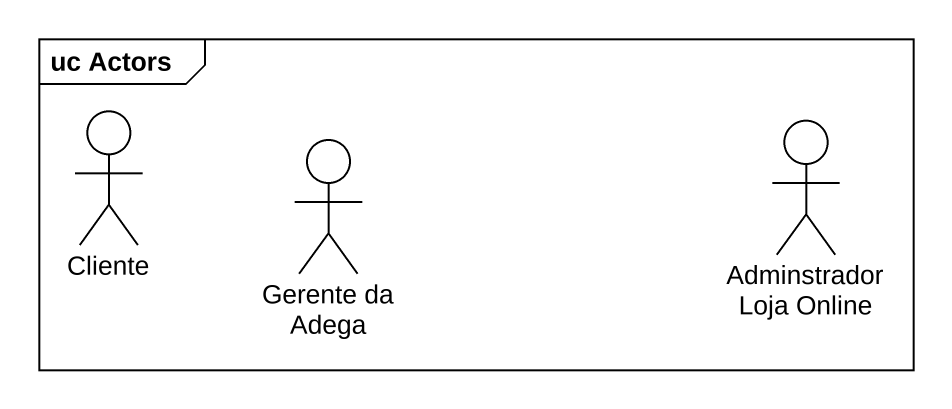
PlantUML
@startuml
mainframe uc Actors
actor Cliente
actor "Gerente da Adega" as Gerente_da_Adega
actor "Adminstrador Loja Online" as Adminstrador_Loja_Online
@enduml
